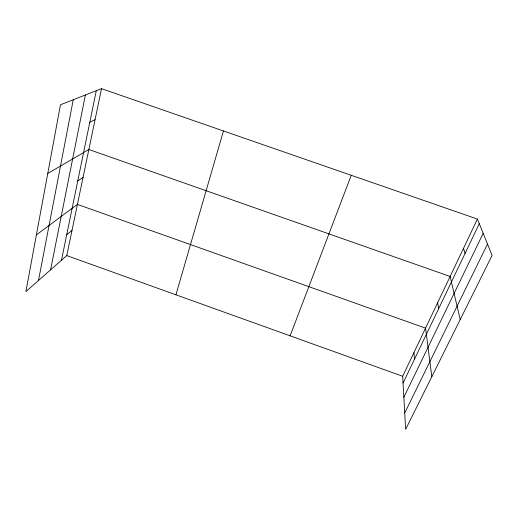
<?xml version="1.0" encoding="UTF-8"?>
<svg xmlns="http://www.w3.org/2000/svg" width="518" height="518" viewBox="0 0 518 518"><rect width="100%" height="100%" fill="white"/><g stroke="black" fill="none" stroke-linecap="round" stroke-linejoin="round"><path stroke-width="0.78" d="M38.487 280.497L73.239 99.76M50.557 269.865L85.379 94.995M61.48 260.243L96.283 90.715M101.522 88.662L60.464 104.778L25.9 291.589L66.764 255.588L101.522 88.662L477.415 219.062L492.1 255.426L405.646 429.338L402.68 376.269L477.415 219.062M175.926 294.807L223.459 130.963M290.125 335.832L351.243 175.291M403.062 383.106L479.286 223.685M403.852 397.28L483.177 233.32M404.733 412.956L487.516 244.075M66.718 234.732L72.002 230.426M36.389 234.881L77.422 204.39L425.563 328.14L431.824 376.677M77.758 180.95L83.035 177.434M47.747 173.517L88.85 149.508L450.129 276.463L460.217 319.554M89.808 122.248L95.066 119.658M66.764 255.588L402.68 376.269M463.506 248.316L465.073 253.406M437.626 302.771L438.662 308.657M413.921 352.628L414.51 359.175"/></g></svg>
